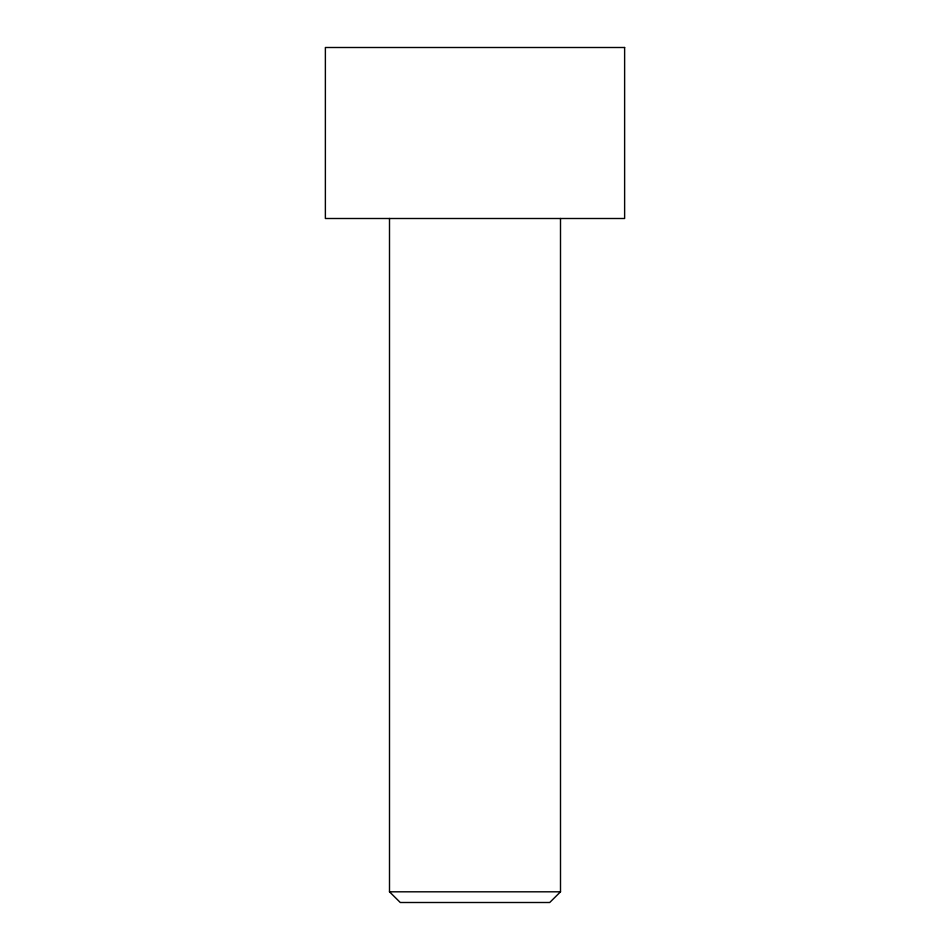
<?xml version="1.0" encoding="UTF-8"?>
<svg xmlns="http://www.w3.org/2000/svg" width="950" height="950" viewBox="0 0 950 950"><rect width="100%" height="100%" fill="white"/><g stroke="black" fill="none" stroke-linecap="round" stroke-linejoin="round"><path stroke-width="1.43" d="M560.5 218.5L560.5 891.812L549.717 902.5L400.282 902.5L389.5 891.812L389.5 218.5M389.5 891.812L560.5 891.812M624.625 47.5L325.375 47.5L325.375 218.5L624.625 218.5L624.625 47.5"/></g></svg>
